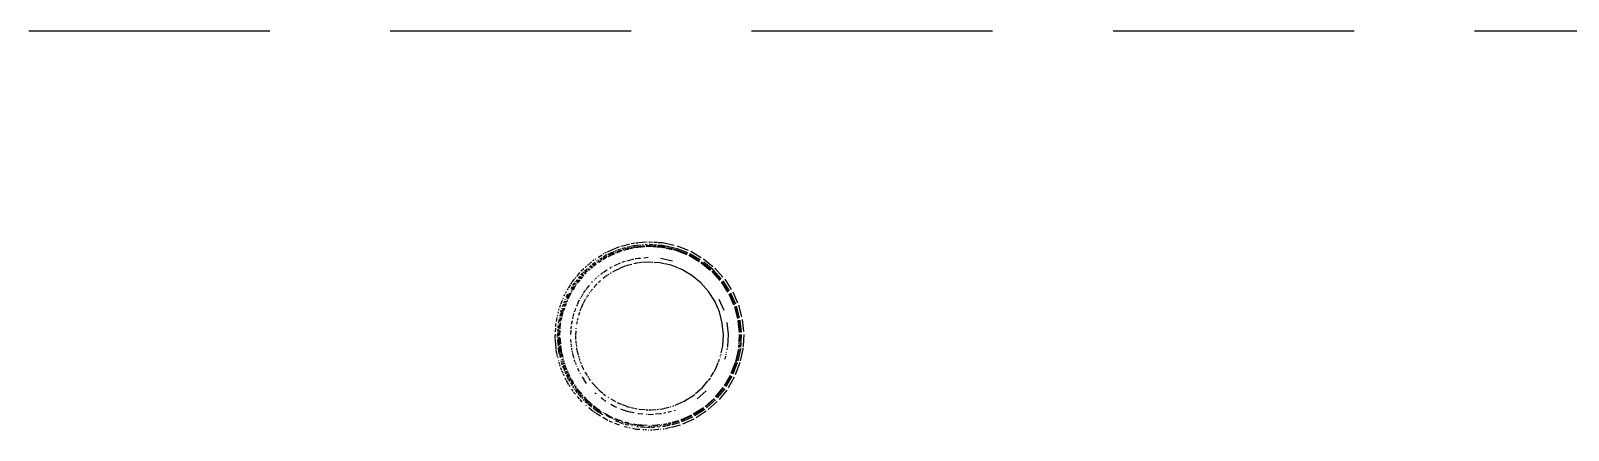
# Model space of a CAD drawing. Header units: millimetres. Extents: x 0 to 460473, y -68369 to 85219.
# Drawn here: x 227235 to 228033, y -38485 to -38278 of the extents above; entities that cross this region are included whole.
import ezdxf

# ---------------------------------------------------------------- set-up
doc = ezdxf.new("R2010")
doc.units = ezdxf.units.MM
doc.header["$LTSCALE"] = 50
doc.linetypes.add('HIDDEN2', pattern=[0.1875, 0.125, -0.0625])
doc.layers.add('hid', color=8, linetype='HIDDEN2')

msp = doc.modelspace()

# ---------------------------------------------------------------- linework, layer by layer
at = {"layer": 'hid', "ltscale": 20}
msp.add_line((225733.99868442, -38277.76328172), (229433.99865146, -38277.76328172), dxfattribs=at)
at = {"layer": 'hid'}
for p, q in [((227543.99486746, -38388.91390007), (227545.23298438, -38388.59370078)), ((227545.70153387, -38388.47252547), (227545.80022194, -38388.44700296)), ((227546.56549272, -38388.24909019), (227547.47454848, -38388.01399204)), ((227547.47454848, -38388.01399204), (227548.57768345, -38387.90777342)), ((227549.04014677, -38387.86324377), (227549.88275037, -38387.78211118)), ((227550.29309677, -38387.74259976), (227554.45494944, -38387.34186345)), ((227552.29690407, -38388.81881102), (227552.84291526, -38388.76623776)), ((227553.71083532, -38388.68266916), (227554.8106867, -38388.57676881)), ((227555.14647331, -38387.27998955), (227555.34020522, -38387.29183892)), ((227555.83041327, -38388.58749489), (227556.04844162, -38388.60082987)), ((227555.88577442, -38387.32520799), (227557.62840748, -38387.43179399)), ((227556.26518217, -38388.61408609), (227557.81284784, -38388.70874396)), ((227558.20499007, -38388.73272805), (227559.69681508, -38388.82397061)), ((227558.28843577, -38387.4721638), (227559.79229878, -38387.56414572)), ((227559.97504317, -38387.57532306), (227560.10073738, -38387.58301099)), ((227560.44017122, -38387.60377204), (227562.77953154, -38387.74685612)), ((227562.77953154, -38387.74685612), (227570.27488502, -38389.40851245)), ((227526.62663875, -38397.05857826), (227527.26532408, -38396.65169416)), ((227527.7957842, -38396.31375656), (227528.10552413, -38396.11643208)), ((227529.22153267, -38396.90337671), (227529.62321324, -38396.64747637)), ((227529.41300548, -38395.28348141), (227529.54983575, -38395.19631163)), ((227529.78421065, -38395.04699958), (227531.42264305, -38394.00321157)), ((227530.27298834, -38396.23352141), (227531.46487394, -38395.47420183)), ((227530.76062974, -38396.69826619), (227531.22636465, -38396.40156192)), ((227533.69432948, -38395.48161333), (227531.73038762, -38396.73277898)), ((227531.7509568, -38396.55661787), (227533.74149425, -38395.28850246)), ((227531.81267501, -38396.02804304), (227533.88300446, -38394.70910478)), ((227531.91049155, -38395.19031034), (227533.59610993, -38394.11644632)), ((227532.09944585, -38393.57204416), (227532.53861831, -38393.29226274)), ((227532.79651765, -38393.12796409), (227533.00119941, -38392.9975685)), ((227533.00119941, -38392.9975685), (227533.72061449, -38392.68475755)), ((227533.59610993, -38394.11644632), (227534.03914897, -38393.92380833)), ((227534.10346699, -38392.51828836), (227534.26038475, -38392.4500585)), ((227534.31650525, -38393.80321092), (227534.57485755, -38393.69087665)), ((227534.49368175, -38392.34861796), (227535.22774509, -38392.02943776)), ((227534.87460463, -38394.87359139), (227534.51956773, -38395.02796543)), ((227534.522276, -38394.87682103), (227534.8403694, -38394.73850914)), ((227534.71787629, -38393.6286906), (227534.93064333, -38393.53617727)), ((227534.83393757, -38394.29136005), (227535.78875157, -38393.87619114)), ((227534.90716537, -38394.70946523), (227535.71220385, -38394.35942215)), ((227535.68668977, -38394.52048764), (227534.93157245, -38394.84882114)), ((227535.01095809, -38393.50125558), (227535.9100732, -38393.11031094)), ((227535.48169667, -38391.91901635), (227536.18507221, -38391.6131796)), ((227536.17570338, -38394.30785903), (227535.82058052, -38394.46227044)), ((227535.85123162, -38394.29897075), (227536.2047206, -38394.14526832)), ((227535.9431912, -38393.80903823), (227536.29177743, -38393.65746718)), ((227536.08893907, -38393.0325382), (227536.42975434, -38392.88434816)), ((227537.63322772, -38393.67411105), (227536.26757255, -38394.26791327)), ((227536.30145838, -38394.10320525), (227537.80522182, -38393.44934585)), ((227536.37048253, -38391.53256081), (227536.69628747, -38391.39089663)), ((227536.4031217, -38393.60905285), (227537.84234948, -38392.98325281)), ((227536.56424827, -38392.8258688), (227537.73665457, -38392.31609431)), ((227536.87550054, -38391.31297248), (227537.53247831, -38391.02731008)), ((227537.77248224, -38390.92295328), (227538.83487403, -38390.46101165)), ((227538.10745941, -38392.15486449), (227538.46727767, -38391.99841176)), ((227538.28086465, -38392.79257916), (227538.32121715, -38392.77503323)), ((227538.5078375, -38391.98077592), (227539.04554248, -38391.74697618)), ((227540.36653377, -38392.48563885), (227538.90038025, -38393.12313889)), ((227538.90883155, -38390.42885397), (227540.04174534, -38389.93624847)), ((227538.9783448, -38392.93925399), (227540.38073249, -38392.32947432)), ((227539.21223682, -38392.38760314), (227540.42332679, -38391.86100119)), ((227539.58292097, -38391.51331841), (227540.45429599, -38391.13443546)), ((227540.04174534, -38389.93624847), (227540.20896533, -38389.89300238)), ((227540.67486487, -38392.35157302), (227540.39930228, -38392.47139073)), ((227540.45429599, -38391.13443546), (227540.49023229, -38391.12514161)), ((227540.45632024, -38392.2966076), (227540.80266144, -38392.14601314)), ((227540.6273666, -38391.77228131), (227540.66792557, -38391.7546456)), ((227540.66792557, -38391.7546456), (227540.95796315, -38391.67963743)), ((227540.80266144, -38392.14601314), (227540.96155382, -38392.104921)), ((227540.87056494, -38391.02677999), (227540.95227267, -38391.00564873)), ((227541.01318519, -38392.09156829), (227541.84477585, -38391.8765055)), ((227541.04652193, -38391.65673477), (227541.55248567, -38391.52588479)), ((227541.20141684, -38389.63633658), (227543.73799501, -38388.9803319)), ((227541.75007637, -38390.79932075), (227542.85300011, -38390.51408264)), ((227542.11234432, -38391.38109675), (227542.55871996, -38391.26565716)), ((227542.66249293, -38391.23881988), (227542.70894555, -38391.22680652)), ((227542.82743773, -38391.62237325), (227543.77920964, -38391.37622965)), ((227542.90970827, -38390.49941677), (227543.4826286, -38390.35124813)), ((227543.33645021, -38391.06452419), (227543.8931552, -38390.92055174)), ((227544.0524898, -38391.30555498), (227545.3816328, -38390.96181711)), ((227544.09707583, -38390.86781474), (227544.16435447, -38390.85041545)), ((227544.1677377, -38390.17406522), (227544.40809508, -38390.111904)), ((227544.18228728, -38397.1697814), (227546.26130618, -38396.63210899)), ((227544.21294727, -38390.83784861), (227545.78454169, -38390.43141018)), ((227544.43662953, -38390.10452442), (227546.49359266, -38389.57255266)), ((227545.9588139, -38390.81254874), (227547.49804633, -38390.41447835)), ((227546.24871601, -38390.31136758), (227547.11329563, -38390.08777403)), ((227546.629596, -38396.5368625), (227547.96561111, -38396.19134449)), ((227546.89442685, -38389.46888892), (227547.69459652, -38389.26194906)), ((227547.62044969, -38389.95661621), (227547.80850916, -38389.90798114)), ((227547.69459652, -38389.26194906), (227551.46326823, -38388.89907853)), ((227547.80850916, -38389.90798114), (227553.33930429, -38389.37541841)), ((227548.12042098, -38390.29248669), (227553.65251881, -38389.75980286)), ((227548.4965166, -38396.0540426), (227548.87496559, -38395.95616876)), ((227548.87496559, -38395.95616876), (227550.38723953, -38395.8105555)), ((227550.5288682, -38395.79691842), (227551.31363403, -38395.72135519)), ((227553.01383962, -38395.55764644), (227555.25723026, -38395.34163571)), ((227554.04972596, -38389.30701159), (227555.15005982, -38389.20105995)), ((227554.2635627, -38389.70096565), (227555.1573048, -38389.61490753)), ((227555.15005982, -38389.20105995), (227556.41506411, -38389.27843628)), ((227555.1573048, -38389.61490753), (227557.96856911, -38389.78686087)), ((227556.46158494, -38389.28128182), (227557.90832589, -38389.36977441)), ((227558.13453752, -38389.79701246), (227559.61619828, -38389.88763949)), ((227558.16179314, -38389.3852782), (227559.6473858, -38389.47614723)), ((227560.06969117, -38389.91537776), (227562.45428297, -38390.06123332)), ((227560.1776129, -38389.50857955), (227562.51188337, -38389.65135953)), ((227560.34865977, -38388.86383854), (227562.60317636, -38389.00172862)), ((227561.65717425, -38395.73309872), (227561.70026021, -38395.74265051)), ((227561.93830538, -38395.79542311), (227567.91698963, -38397.12084683)), ((227562.45428297, -38390.06123332), (227564.0739079, -38390.42029868)), ((227562.51188337, -38389.65135953), (227564.31660124, -38390.05145261)), ((227562.60317636, -38389.00172862), (227565.16243721, -38389.56911257)), ((227564.6384005, -38390.54544477), (227567.80680278, -38391.24786883)), ((227564.93053942, -38390.18755833), (227568.47161159, -38390.97258876)), ((227565.39354632, -38389.62034908), (227569.52519245, -38390.53632829)), ((227568.38263721, -38391.37552937), (227569.59155429, -38391.6435422)), ((227568.93713245, -38391.07579142), (227569.7126098, -38391.24770921)), ((227569.59155429, -38391.6435422), (227576.39346473, -38394.32288987)), ((227569.7126098, -38391.24770921), (227576.57494666, -38393.95084845)), ((227569.81588312, -38390.60077393), (227569.90438046, -38390.62039365)), ((227569.90438046, -38390.62039365), (227576.8624633, -38393.36125244)), ((227570.27488502, -38389.40851245), (227577.41796204, -38392.2222787)), ((227576.39346473, -38394.32288987), (227582.69244223, -38398.03330495)), ((227576.57494666, -38393.95084845), (227582.92991453, -38397.69421613)), ((227576.8624633, -38393.36125244), (227583.30614588, -38397.15684598)), ((227577.41796204, -38392.2222787), (227584.03296674, -38396.11883901)), ((227584.03296674, -38396.11883901), (227589.95699706, -38401.00221225)), ((227518.54293549, -38404.91896074), (227518.76932851, -38404.64432289)), ((227518.79078894, -38404.6182892), (227519.93107612, -38403.23500444)), ((227520.44164794, -38402.6156287), (227520.77625234, -38402.20971939)), ((227520.45743003, -38404.5825626), (227521.21413999, -38403.66460686)), ((227520.77625234, -38402.20971939), (227521.95352097, -38401.1681531)), ((227521.06598982, -38404.87248249), (227521.77555856, -38404.01172107)), ((227521.37981631, -38403.46362692), (227521.68780174, -38403.09001351)), ((227521.4499555, -38405.05540501), (227521.84506415, -38404.5760967)), ((227521.68780174, -38403.09001351), (227521.84106506, -38402.95441787)), ((227522.02709029, -38404.57151345), (227521.97294718, -38404.63719459)), ((227522.25220316, -38403.46387984), (227523.76923415, -38402.12171101)), ((227522.29977907, -38402.54858288), (227523.72252691, -38401.28984467)), ((227522.34620885, -38403.96815552), (227522.45741507, -38403.8332507)), ((227522.5566981, -38403.92904502), (227522.37908416, -38404.14450889)), ((227522.45741507, -38403.8332507), (227522.73672988, -38403.58613393)), ((227522.75778363, -38403.75113855), (227522.5566981, -38403.92904502)), ((227522.6061454, -38400.59075591), (227523.37749928, -38399.90831507)), ((227523.15223216, -38403.40215797), (227522.78173112, -38403.72995148)), ((227523.85307638, -38399.48755717), (227524.35300045, -38399.04525875)), ((227524.03684809, -38401.01175739), (227524.15688624, -38400.90555683)), ((227524.18430715, -38401.75448183), (227524.65097171, -38401.34160784)), ((227524.42566147, -38402.09189416), (227525.04392203, -38401.54490366)), ((227524.58608148, -38398.83904469), (227524.97089323, -38398.49858973)), ((227524.86822311, -38400.27622051), (227525.67543905, -38399.56205773)), ((227525.17488308, -38401.61265735), (227524.99050317, -38401.77578384)), ((227525.27761999, -38398.227219), (227525.93039315, -38397.64969021)), ((227525.39371779, -38400.68447517), (227526.22545895, -38399.94860552)), ((227525.72529495, -38400.9420761), (227526.49547059, -38400.26068255)), ((227525.76527575, -38399.4825771), (227525.79754565, -38399.45402717)), ((227526.58545297, -38400.36468338), (227525.83579824, -38401.02792566)), ((227526.21078667, -38399.0884232), (227526.73430723, -38398.62525234)), ((227526.6938332, -38399.53421891), (227527.15044357, -38399.13024021)), ((227526.94098319, -38398.4424013), (227527.05583659, -38398.34078781)), ((227526.99863777, -38399.81551803), (227527.41303097, -38399.44889407)), ((227527.50053547, -38399.55508213), (227527.10021268, -38399.90925985)), ((227527.24342068, -38398.17482779), (227527.28883548, -38398.13464826)), ((227527.28229834, -38399.01358382), (227527.68359513, -38398.65854292)), ((227527.28883548, -38398.13464826), (227527.82215529, -38397.79488396)), ((227527.49767345, -38399.37400876), (227527.7359789, -38399.163174)), ((227527.79029164, -38399.29872606), (227527.56944464, -38399.4941161)), ((227527.68359513, -38398.65854292), (227528.11039309, -38398.38664409)), ((227527.78052877, -38399.12375963), (227527.93273272, -38398.98910101)), ((227528.01574317, -38399.09926225), (227527.85196747, -38399.24415958)), ((227527.93273272, -38398.98910101), (227528.2922728, -38398.76004814)), ((227528.35288244, -38398.88448141), (227528.01574317, -38399.09926225)), ((227528.49629406, -38397.36540753), (227528.68964944, -38397.2422258)), ((227528.79334429, -38397.95155853), (227528.99201983, -38397.82498892)), ((227529.41501508, -38397.55551268), (227529.89413491, -38397.25028132)), ((227529.62830509, -38397.90889955), (227530.06508201, -38397.63064127)), ((227530.12205154, -38397.75739936), (227529.72589404, -38398.00977886)), ((227530.17774468, -38397.06960294), (227530.37350693, -38396.9448893)), ((227530.26244138, -38397.50490916), (227530.74625907, -38397.19668253)), ((227530.87048429, -38397.28059638), (227530.29066743, -38397.64997948)), ((227530.74690248, -38404.12316794), (227531.06172392, -38403.84463482)), ((227531.12100258, -38403.792189), (227531.37965401, -38403.56335138)), ((227531.37965401, -38403.56335138), (227531.85708168, -38403.25919889)), ((227532.14353287, -38403.07671084), (227534.07314374, -38401.84742316)), ((227534.06578409, -38404.77774051), (227533.32360736, -38405.25055856)), ((227534.95153905, -38404.21345318), (227534.18223704, -38404.70355191)), ((227534.3132072, -38401.69448712), (227534.34624794, -38401.67343802)), ((227535.3754284, -38401.0177831), (227536.1525678, -38400.52269474)), ((227535.68917102, -38403.74353045), (227535.60949723, -38403.79428818)), ((227536.06898866, -38403.50156028), (227535.86913711, -38403.62887957)), ((227536.53566202, -38400.27863879), (227536.7163193, -38400.16354835)), ((227537.94933142, -38402.30365154), (227536.77783597, -38403.04997538)), ((227537.90087167, -38399.63411803), (227539.56543167, -38398.91034293)), ((227540.60931504, -38401.14705661), (227537.94933142, -38402.30365154)), ((227539.91555334, -38398.7581049), (227541.04044483, -38398.26898558)), ((227542.79235072, -38400.19784474), (227540.78624392, -38401.07012566)), ((227541.80421946, -38397.93688517), (227542.66741474, -38397.56155521)), ((227542.66741474, -38397.56155521), (227543.37953554, -38397.37738771)), ((227543.27886989, -38399.98629998), (227542.82317378, -38400.18444248)), ((227544.38770661, -38399.66529392), (227543.50426567, -38399.89376597)), ((227546.86249074, -38399.02527491), (227544.553017, -38399.62254199)), ((227548.78017528, -38398.52933082), (227547.83181291, -38398.7745926)), ((227549.30476095, -38398.39366452), (227548.81986009, -38398.51906769)), ((227550.21723795, -38398.30580236), (227549.30476095, -38398.39366452)), ((227552.10719695, -38398.12381871), (227550.7088275, -38398.25846733)), ((227555.30043311, -38397.81634286), (227552.31847469, -38398.10347484)), ((227557.821928, -38397.97056682), (227555.30043311, -38397.81634286)), ((227561.31266876, -38398.18407345), (227558.45250879, -38398.00913548)), ((227563.62415796, -38398.69651844), (227561.31266876, -38398.18407345)), ((227567.19333185, -38399.4877855), (227563.97224762, -38398.77368809)), ((227570.6885466, -38400.86457494), (227567.19333185, -38399.4877855)), ((227572.79767272, -38401.69537441), (227571.05350158, -38401.00833325)), ((227577.98762882, -38404.75246971), (227572.79767272, -38401.69537441)), ((227582.6354255, -38408.58384833), (227577.98762882, -38404.75246971)), ((227582.69244223, -38398.03330495), (227588.33346575, -38402.68337498)), ((227582.92991453, -38397.69421613), (227588.62104521, -38402.38558433)), ((227589.07670294, -38401.91376164), (227583.30614588, -38397.15684598)), ((227588.33346575, -38402.68337498), (227593.17766059, -38408.15868466)), ((227588.62104521, -38402.38558433), (227593.50818149, -38407.90960019)), ((227589.07670294, -38401.91376164), (227594.03206819, -38407.51479538)), ((227589.95699706, -38401.00221225), (227595.04410736, -38406.75220103)), ((227513.51766233, -38412.166042), (227513.77846186, -38411.72329506)), ((227513.95728489, -38411.41971574), (227514.05948572, -38411.24621426)), ((227514.13842539, -38411.11220214), (227514.62734918, -38410.28217953)), ((227514.62021303, -38412.7833414), (227514.65842132, -38412.71847617)), ((227514.67286412, -38410.20491098), (227515.05322613, -38409.55918853)), ((227515.16737714, -38409.3653998), (227515.8928791, -38408.13374971)), ((227515.37896075, -38411.49523471), (227515.92341306, -38410.57093187)), ((227515.38827343, -38412.76789676), (227515.5295487, -38412.5280593)), ((227515.76025983, -38412.13639009), (227516.07869902, -38411.59578843)), ((227515.8928791, -38408.13374971), (227516.1607011, -38407.80885428)), ((227516.11490222, -38411.53432768), (227516.74987482, -38410.45635972)), ((227516.11566055, -38412.34615845), (227517.11508886, -38410.64948132)), ((227516.29040793, -38407.65150665), (227517.02453635, -38406.76093393)), ((227516.30586467, -38409.9216535), (227516.93088607, -38408.86057057)), ((227517.2367954, -38410.71383854), (227516.35805649, -38412.20561754)), ((227516.93088607, -38408.86057057), (227517.18783101, -38408.54887376)), ((227517.24667557, -38409.61296065), (227517.46821904, -38409.23685502)), ((227517.26715326, -38410.39132955), (227517.49722004, -38410.00075722)), ((227517.31625839, -38406.40704531), (227517.80034613, -38405.81979746)), ((227517.70014498, -38409.92723952), (227517.39109852, -38410.45188797)), ((227517.46821904, -38409.23685502), (227517.74289744, -38408.90364901)), ((227517.55734944, -38408.10061541), (227517.86602861, -38407.72616043)), ((227517.98763393, -38409.25556486), (227518.20743895, -38408.98891828)), ((227517.99697893, -38407.56730618), (227518.48983042, -38406.96943397)), ((227518.24322691, -38408.2967109), (227518.2668451, -38408.26806022)), ((227518.26371292, -38405.25768623), (227518.46035847, -38405.01913511)), ((227518.3599877, -38409.02008394), (227518.28352092, -38409.11284596)), ((227518.34937293, -38408.16794762), (227519.24240422, -38407.08463202)), ((227518.67604122, -38408.42045449), (227518.8996539, -38408.14918881)), ((227518.96930825, -38408.28091579), (227518.82028619, -38408.46169479)), ((227518.96016263, -38408.07578536), (227519.71205088, -38407.16366591)), ((227519.83621735, -38407.22926639), (227519.04518012, -38408.18887546)), ((227519.19713974, -38406.11140556), (227520.02423169, -38405.10807028)), ((227519.71238365, -38406.51451083), (227520.70101248, -38405.31522807)), ((227520.23381999, -38406.53070517), (227521.12802958, -38405.44593497)), ((227521.27036223, -38405.48950198), (227520.40761489, -38406.53610275)), ((227521.8455958, -38404.79168484), (227521.57794085, -38405.11637766)), ((227522.21469711, -38413.24233479), (227522.49913286, -38412.75946235)), ((227522.49913286, -38412.75946235), (227522.76029968, -38412.44264051)), ((227523.1301775, -38411.9939412), (227523.57597053, -38411.45314904)), ((227523.63580427, -38411.38056464), (227524.47255536, -38410.36550072)), ((227524.56294944, -38410.25584352), (227524.63478857, -38410.16869537)), ((227524.66454686, -38410.13259555), (227524.86690543, -38409.88711407)), ((227525.32978483, -38409.32559442), (227525.36691148, -38409.28055603)), ((227526.44905458, -38411.84690031), (227525.92550723, -38412.48201644)), ((227526.07351232, -38408.42337755), (227526.48995532, -38407.91818996)), ((227527.64169558, -38410.40010562), (227527.18966176, -38410.94846857)), ((227527.38028449, -38407.10172811), (227527.48147102, -38407.01220499)), ((227528.35788842, -38409.53129095), (227527.77553877, -38410.23774023)), ((227528.02811278, -38406.52857264), (227528.57063683, -38406.04858336)), ((227528.66241253, -38409.26187281), (227528.35788842, -38409.53129095)), ((227529.15842697, -38405.52854566), (227529.31737853, -38405.38791587)), ((227529.62255929, -38408.41241315), (227529.35442723, -38408.64963457)), ((227529.73904582, -38405.01485263), (227529.95453698, -38404.82420035)), ((227530.61405489, -38407.53521858), (227529.75224127, -38408.29768109)), ((227532.7728329, -38405.62530759), (227531.9428562, -38406.35960339)), ((227532.86920917, -38405.54004172), (227532.79693627, -38405.60398289)), ((227532.99149293, -38405.46213848), (227532.86920917, -38405.54004172)), ((227586.62667473, -38413.09516907), (227582.6354255, -38408.58384833)), ((227593.17766059, -38408.15868466), (227597.1056307, -38414.32434717)), ((227593.50818149, -38407.90960019), (227597.47104057, -38414.13004364)), ((227594.03206819, -38407.51479538), (227598.05027013, -38413.82206984)), ((227595.04410736, -38406.75220103), (227599.16914796, -38413.22715931)), ((227509.44219084, -38421.23286516), (227509.9620006, -38419.91323508)), ((227510.10683845, -38419.54553828), (227510.26749577, -38419.13768093)), ((227510.30484992, -38419.04285075), (227510.76144466, -38417.88370331)), ((227510.79226994, -38417.80544782), (227510.91842763, -38417.48517396)), ((227510.90481338, -38420.96666041), (227511.49591425, -38419.46606182)), ((227511.24579837, -38416.65408478), (227511.34788684, -38416.39491493)), ((227511.66196723, -38420.82885455), (227512.19403216, -38419.47810449)), ((227511.68200187, -38418.99365039), (227512.08509251, -38417.97034409)), ((227511.73804357, -38415.40443227), (227511.99631879, -38414.74875441)), ((227511.99631879, -38414.74875441), (227512.13051483, -38414.52093619)), ((227512.13969133, -38420.74190633), (227512.64062648, -38419.47023013)), ((227512.82419877, -38419.37945816), (227512.29893231, -38420.71292366)), ((227512.32833804, -38417.35282866), (227512.43767243, -38417.07526686)), ((227512.49133239, -38418.72335017), (227512.80842061, -38417.91836017)), ((227512.51360976, -38413.87057419), (227512.58101986, -38413.75613528)), ((227512.63154067, -38413.67036851), (227512.89065913, -38413.23047545)), ((227512.83601894, -38416.06400425), (227513.13529254, -38415.30425315)), ((227513.00202193, -38418.55279006), (227513.30062333, -38417.79475924)), ((227513.12347525, -38417.11853284), (227513.2240984, -38416.86308144)), ((227513.13529254, -38415.30425315), (227513.63366987, -38414.45817062)), ((227513.46465441, -38417.7535681), (227513.17222372, -38418.49594606)), ((227513.43020761, -38416.33983321), (227513.72485136, -38415.59182289)), ((227513.62524157, -38416.97068195), (227513.72037264, -38416.7291818)), ((227513.72485136, -38415.59182289), (227514.5233534, -38414.23623742)), ((227513.88574743, -38416.68456206), (227513.79244957, -38416.92141229)), ((227513.80517664, -38416.51389798), (227514.09692996, -38415.77325172)), ((227514.22089597, -38415.83373861), (227513.93012591, -38416.57190081)), ((227514.09627346, -38413.67282028), (227514.12082591, -38413.63113822)), ((227514.09692996, -38415.77325172), (227514.94143588, -38414.33957822)), ((227515.08075292, -38414.37401433), (227514.22089597, -38415.83373861)), ((227514.60803835, -38414.09247112), (227514.64044179, -38414.03746108)), ((227515.03347525, -38414.1833278), (227515.2559187, -38413.8056972)), ((227515.39552342, -38413.83964852), (227515.17524336, -38414.21360393)), ((227515.62365726, -38413.18140669), (227515.64232187, -38413.14972076)), ((227515.83849096, -38413.08765078), (227515.7945846, -38413.16218782)), ((227518.31268903, -38420.65055184), (227518.58573941, -38419.9573641)), ((227518.6312793, -38419.84175284), (227518.71050269, -38419.64062996)), ((227518.75332324, -38419.53192225), (227519.24484528, -38418.28410469)), ((227519.24484528, -38418.28410469), (227519.41826025, -38417.98970671)), ((227519.48210942, -38417.88131315), (227519.7530345, -38417.4213771)), ((227520.17876456, -38416.69863633), (227520.46774694, -38416.20804529)), ((227521.4101135, -38419.51965304), (227520.5134417, -38421.79598074)), ((227520.5433549, -38416.07968941), (227520.61505048, -38415.95797539)), ((227520.68728109, -38415.83535308), (227521.05246716, -38415.21539483)), ((227521.13053276, -38415.08286673), (227521.36983028, -38414.67662322)), ((227521.39691216, -38414.63064766), (227521.43397173, -38414.56773348)), ((227521.90098448, -38418.63643658), (227521.51003477, -38419.30014235)), ((227521.79489407, -38413.95501355), (227522.16808937, -38413.32145843)), ((227522.7081245, -38417.26617465), (227522.01403202, -38418.44451852)), ((227523.09744385, -38416.60523668), (227523.00545321, -38416.76140696)), ((227523.72426016, -38415.54110593), (227523.33004, -38416.21036389)), ((227524.12159156, -38414.8665661), (227523.82545271, -38415.36931381)), ((227525.02712275, -38413.57184807), (227524.65414726, -38414.02430523)), ((227525.6337527, -38412.83594431), (227525.33142963, -38413.20269291)), ((227589.86311006, -38418.17528337), (227586.62667473, -38413.09516907)), ((227592.26495756, -38423.69912215), (227589.86311006, -38418.17528337)), ((227592.04842264, -38417.01328253), (227594.60515328, -38422.8933295)), ((227597.1056307, -38414.32434717), (227600.02070331, -38421.02862135)), ((227597.47104057, -38414.13004364), (227600.41207085, -38420.89388548)), ((227598.05027013, -38413.82206984), (227601.0323341, -38420.68029308)), ((227599.16914796, -38413.22715931), (227602.23047594, -38420.26775039)), ((227601.0323341, -38420.68029308), (227602.90472225, -38427.92056438)), ((227602.23047594, -38420.26775039), (227604.15272441, -38427.70050839)), ((227507.68485897, -38428.64761355), (227508.14092287, -38426.59048904)), ((227508.29674709, -38425.8876274), (227508.32422088, -38425.76370395)), ((227508.36371795, -38425.58554825), (227508.39733971, -38425.43389374)), ((227508.59118423, -38424.55953751), (227508.61548099, -38424.44994439)), ((227508.6226708, -38424.41751401), (227508.80396147, -38423.59978325)), ((227508.77998466, -38429.54452348), (227509.24204786, -38427.46032592)), ((227508.99575867, -38422.73466168), (227509.12991898, -38422.12951738)), ((227509.37018054, -38426.88236642), (227509.42858523, -38426.61892426)), ((227509.60045306, -38425.84369153), (227509.96420364, -38424.20294615)), ((227509.62965067, -38428.73351909), (227510.02721482, -38426.94022873)), ((227510.0775226, -38423.69180588), (227510.31164921, -38422.63574665)), ((227510.08046761, -38426.70002169), (227510.09998956, -38426.61196412)), ((227510.1656808, -38428.22187947), (227510.40271119, -38427.1527139)), ((227510.24553487, -38425.95545371), (227510.77532854, -38423.56571645)), ((227510.44990239, -38426.93985004), (227510.52356706, -38426.60757309)), ((227510.4790823, -38422.04744289), (227510.52441005, -38421.93237156)), ((227510.65250806, -38426.02596293), (227510.78398712, -38425.43290445)), ((227510.79305194, -38425.39201603), (227511.28706413, -38423.16369067)), ((227510.82330758, -38423.34929768), (227511.02175727, -38422.4541518)), ((227511.02175727, -38422.4541518), (227511.16521065, -38422.08996755)), ((227511.24054684, -38421.898712), (227511.26873837, -38421.82714234)), ((227511.29382158, -38423.13321005), (227511.41753714, -38422.57517012)), ((227511.41753714, -38422.57517012), (227511.73835086, -38421.76075099)), ((227511.54949121, -38422.6154892), (227511.50872368, -38422.79938513)), ((227511.89489988, -38421.73861891), (227511.54949121, -38422.6154892)), ((227515.6228806, -38429.98748045), (227516.02420834, -38428.17726251)), ((227516.20887134, -38427.34432667), (227516.44910415, -38426.26073913)), ((227516.52550087, -38425.91614615), (227516.82772118, -38424.55295948)), ((227517.16512775, -38423.56384363), (227517.31285907, -38423.18880097)), ((227517.41510332, -38422.92923544), (227517.87143779, -38421.7707479)), ((227518.43452443, -38428.70497362), (227518.13298882, -38430.06506716)), ((227518.79634997, -38427.07293892), (227518.561825, -38428.13077712)), ((227519.26182559, -38424.9733846), (227519.1469676, -38425.49145812)), ((227519.64014196, -38424.01297519), (227519.26182559, -38424.9733846)), ((227520.44129399, -38421.97913788), (227519.9393592, -38423.25337008)), ((227593.77305193, -38429.53072086), (227592.26495756, -38423.69912215)), ((227600.02070331, -38421.02862135), (227601.8511166, -38428.1063431)), ((227600.41207085, -38420.89388548), (227602.25878045, -38428.03446111)), ((227601.8511166, -38428.1063431), (227602.55180892, -38435.38326471)), ((227602.25878045, -38428.03446111), (227602.9656565, -38435.37601973)), ((227602.90472225, -38427.92056438), (227603.62156621, -38435.36458887)), ((227604.15272441, -38427.70050839), (227604.88854918, -38435.34246446)), ((227507.0521994, -38437.05016675), (227507.08655253, -38436.48850854)), ((227507.09385399, -38436.36913296), (227507.16728258, -38435.16860863)), ((227507.23382893, -38434.08060571), (227507.3499322, -38432.18236952)), ((227507.39750051, -38431.40464917), (227507.40562793, -38431.2717695)), ((227507.43261228, -38430.83058754), (227507.4985346, -38429.7527873)), ((227508.35540199, -38436.43741202), (227508.47564416, -38434.4712019)), ((227508.51287554, -38433.86239119), (227508.59980759, -38432.44087108)), ((227508.62448808, -38432.03729356), (227508.6494199, -38431.62960649)), ((227508.66521643, -38431.37130032), (227508.69009296, -38430.96451719)), ((227508.73448902, -38430.23854898), (227508.7362411, -38430.20989887)), ((227508.98916422, -38436.78655553), (227508.99582731, -38436.67762514)), ((227509.03299912, -38436.06992795), (227509.15287152, -38434.11021383)), ((227509.16818867, -38433.8598038), (227509.18129351, -38433.64556155)), ((227509.19890956, -38433.35756841), (227509.23377711, -38432.78754205)), ((227509.26117551, -38432.33962382), (227509.32210888, -38431.34346481)), ((227509.33965602, -38431.05659822), (227509.37889233, -38430.41514986)), ((227509.39961636, -38430.07634652), (227509.42507192, -38429.66019049)), ((227509.46058891, -38435.83803139), (227509.61272423, -38433.3505228)), ((227509.66288426, -38432.53037473), (227509.74651651, -38431.16293455)), ((227509.76252968, -38430.90110916), (227509.81344814, -38430.06856018)), ((227509.8192304, -38429.9740166), (227509.83522826, -38429.71244144)), ((227509.83522826, -38429.71244144), (227509.93746513, -38429.2512848)), ((227515.14314596, -38436.46020953), (227515.14622321, -38436.40990056)), ((227515.21205631, -38435.33361506), (227515.34451178, -38433.1681404)), ((227515.38178751, -38432.55873068), (227515.39632682, -38432.32103197)), ((227515.40107071, -38432.2434755), (227515.47534954, -38431.02911337)), ((227517.65255991, -38435.85005468), (227517.6017615, -38436.68076416)), ((227517.75982949, -38434.09586866), (227517.67201293, -38435.53193823)), ((227517.76829046, -38433.95750594), (227517.76213951, -38434.05809273)), ((227517.8004598, -38433.43143883), (227517.77883958, -38433.78499549)), ((227517.87552861, -38432.2038339), (227517.85620542, -38432.51982726)), ((227594.3504267, -38435.5264302), (227593.77305193, -38429.53072086)), ((227593.98268814, -38441.53862071), (227594.3504267, -38435.5264302)), ((227596.2105477, -38429.10092549), (227596.8250887, -38435.48323531)), ((227596.8250887, -38435.48323531), (227596.43362974, -38441.88308001)), ((227602.55180892, -38435.38326471), (227602.30198818, -38439.46789337)), ((227602.9656565, -38435.37601973), (227602.72948353, -38439.23714633)), ((227603.62156621, -38435.36458887), (227603.40706708, -38438.87141043)), ((227604.88854918, -38435.34246446), (227604.71592006, -38438.16493736)), ((227507.0608028, -38437.13951741), (227507.0521994, -38437.05016675)), ((227507.18333784, -38438.41210682), (227507.10276475, -38437.57531387)), ((227507.61595944, -38442.9051046), (227507.1944518, -38438.52753103)), ((227507.78803213, -38444.69216797), (227507.64370395, -38443.19324566)), ((227508.31928063, -38437.02807156), (227508.32114665, -38436.99755816)), ((227508.35131103, -38437.36073203), (227508.31928063, -38437.02807156)), ((227508.47896725, -38438.68654045), (227508.41853024, -38438.05885542)), ((227508.75169536, -38441.51903254), (227508.4825097, -38438.72333154)), ((227509.0360343, -38444.47211198), (227508.80827401, -38442.10664548)), ((227509.10584059, -38438.37437177), (227508.9986471, -38437.26121895)), ((227509.15223088, -38444.92140578), (227509.0360343, -38444.47211198)), ((227509.33957351, -38440.80157572), (227509.1181927, -38438.50264247)), ((227509.38894762, -38437.00941165), (227509.40796778, -38436.69842009)), ((227509.50141152, -38438.17738643), (227509.38894762, -38437.00941165)), ((227509.54630098, -38442.948341), (227509.41108549, -38441.54419322)), ((227509.7105044, -38440.34888515), (227509.5193211, -38438.36338335)), ((227509.54491208, -38437.19442156), (227509.63324583, -38438.11173594)), ((227509.68206638, -38444.35819933), (227509.56853689, -38443.1792502)), ((227509.65300917, -38438.31697107), (227509.83414416, -38440.19799301)), ((227509.84155098, -38444.97490288), (227509.68206638, -38444.35819933)), ((227509.94505538, -38442.78477467), (227509.79142903, -38441.1893143)), ((227509.91821309, -38441.07101864), (227510.07953304, -38442.74626837)), ((227510.08963995, -38444.28633326), (227509.970376, -38443.04773777)), ((227510.27644384, -38445.00865426), (227510.08963995, -38444.28633326)), ((227510.10434138, -38443.00389407), (227510.2255279, -38444.2623726)), ((227510.2255279, -38444.2623726), (227510.42143374, -38445.01990671)), ((227515.37318877, -38439.58392219), (227515.22745123, -38438.07036633)), ((227515.52747928, -38441.18630488), (227515.44337148, -38440.31280405)), ((227515.59446081, -38441.8819409), (227515.55747474, -38441.49782245)), ((227515.73020885, -38443.29175087), (227515.66106059, -38442.57361231)), ((227515.76987654, -38443.44513435), (227515.73020885, -38443.29175087)), ((227516.04023132, -38444.49051811), (227515.87697998, -38443.85927241)), ((227517.59369467, -38436.81268167), (227517.59042014, -38436.86623024)), ((227517.59042014, -38436.86623024), (227517.66255451, -38437.61542395)), ((227517.68688456, -38437.86811788), (227517.6961823, -38437.96468496)), ((227517.76358548, -38438.66474004), (227517.86880382, -38439.75754666)), ((227517.89151036, -38439.99337864), (227517.90502489, -38440.13374175)), ((227517.95069968, -38440.60812389), (227518.0547489, -38441.68878793)), ((227518.11681966, -38442.33346009), (227518.16770462, -38442.8619555)), ((227518.16770462, -38442.8619555), (227518.51321257, -38444.19790479)), ((227518.5361075, -38444.28643089), (227518.98846584, -38446.03553041)), ((227593.22057108, -38444.97619309), (227593.98268814, -38441.53862071)), ((227595.90964989, -38444.24652917), (227595.89318183, -38444.32080958)), ((227596.24529408, -38442.73258165), (227596.09275653, -38443.42061337)), ((227596.43362974, -38441.88308001), (227596.37113877, -38442.16495008)), ((227601.92931407, -38443.47500682), (227600.71661606, -38448.94514805)), ((227602.39453899, -38443.282816), (227601.14941076, -38448.89920882)), ((227603.13194426, -38442.97818373), (227601.66172502, -38449.60980328)), ((227602.03250466, -38443.009543), (227601.98952787, -38443.20339923)), ((227602.21711257, -38440.85562986), (227602.13531826, -38442.19298639)), ((227602.26768713, -38440.02872377), (227602.26017298, -38440.15158194)), ((227602.48377374, -38442.88030533), (227602.4441788, -38443.05890601)), ((227602.5550906, -38442.08824828), (227602.54984238, -38442.17404996)), ((227602.64372856, -38440.63913076), (227602.5585524, -38442.03165229)), ((227602.69836801, -38439.74584548), (227602.6723531, -38440.17115597)), ((227604.41986033, -38443.00549144), (227602.92700316, -38449.73918176)), ((227603.17394795, -38442.68264831), (227603.16498784, -38442.82913627)), ((227603.22423168, -38441.86056542), (227603.21191382, -38442.06194876)), ((227603.31993206, -38440.29597097), (227603.22940875, -38441.77592621)), ((227603.38100616, -38439.2974775), (227603.32566882, -38440.20218129)), ((227604.46217084, -38442.31371784), (227604.41986033, -38443.00549144)), ((227604.51678631, -38441.420759), (227604.49081385, -38441.84540683)), ((227604.69962331, -38438.43138805), (227604.5252762, -38441.28194996)), ((227507.82058984, -38444.8180591), (227507.78803213, -38444.69216797)), ((227508.09217081, -38445.86818327), (227507.85987445, -38444.96996122)), ((227508.36375157, -38446.91830658), (227508.15793608, -38446.1224783)), ((227508.58406831, -38447.77020693), (227508.45359067, -38447.2656881)), ((227508.92413086, -38449.08512931), (227508.86258231, -38448.84713908)), ((227509.17363537, -38450.04989026), (227509.10786466, -38449.79557414)), ((227509.42885635, -38445.99102504), (227509.21654392, -38445.17008306)), ((227509.43482216, -38451.05982313), (227509.28508425, -38450.48083047)), ((227509.656981, -38451.91884638), (227509.46450824, -38451.17461053)), ((227509.59478097, -38446.63260075), (227509.49284981, -38446.23846664)), ((227509.79449832, -38447.40484173), (227509.60670697, -38446.67871465)), ((227509.98019711, -38445.5110271), (227509.89856711, -38445.19537586)), ((227510.42104476, -38447.21572029), (227510.03080956, -38445.70673804)), ((227510.129459, -38448.70002399), (227510.09223766, -38448.55610136)), ((227510.40294906, -38449.75751969), (227510.29785082, -38449.35113951)), ((227510.83624793, -38447.17326793), (227510.37021942, -38445.37125954)), ((227510.48337331, -38445.25941631), (227510.98414319, -38447.19580707)), ((227510.54754263, -38450.31661525), (227510.49021514, -38450.09494879)), ((227510.779085, -38451.21191309), (227510.55628898, -38450.35043449)), ((227510.69663126, -38448.28137283), (227510.66354775, -38448.15344376)), ((227510.75842612, -38448.52032449), (227510.71700028, -38448.36013684)), ((227511.03923965, -38449.6061892), (227510.91379128, -38449.12109879)), ((227511.50073025, -38453.074408), (227510.99887688, -38451.9201958)), ((227511.15529467, -38448.40693688), (227511.07183063, -38448.08420361)), ((227511.12669209, -38449.94435495), (227511.11398495, -38449.89521834)), ((227511.35986884, -38450.84601525), (227511.14255261, -38450.00568527)), ((227511.20581139, -38448.05295975), (227511.28757936, -38448.36914238)), ((227511.44074519, -38449.51069819), (227511.30244895, -38448.97594338)), ((227511.43199216, -38448.92756174), (227511.57456626, -38449.47887121)), ((227512.06735782, -38452.73766203), (227511.52877336, -38451.49901934)), ((227511.72636634, -38450.61511928), (227511.56833248, -38450.00404434)), ((227511.71023982, -38450.00349744), (227511.84851079, -38450.53816743)), ((227511.92005323, -38451.36405501), (227511.88228997, -38451.21803451)), ((227512.38822475, -38452.4407864), (227511.92005323, -38451.36405501)), ((227512.00011267, -38451.12438574), (227512.05047633, -38451.31913331)), ((227512.05047633, -38451.31913331), (227512.48741262, -38452.32399103)), ((227512.52639989, -38452.4136532), (227512.54409145, -38452.45433991)), ((227512.61527935, -38452.61805648), (227513.03049783, -38453.57296799)), ((227516.18916651, -38445.06640743), (227516.10998543, -38444.7602371)), ((227516.64729095, -38446.83784218), (227516.24344796, -38445.27629809)), ((227516.88672796, -38447.76367587), (227516.7072154, -38447.0695527)), ((227517.14715706, -38448.77067989), (227517.10114256, -38448.59275514)), ((227517.33560326, -38449.49934686), (227517.17810139, -38448.89033268)), ((227517.39792372, -38449.6426727), (227517.33560326, -38449.49934686)), ((227518.05857226, -38451.16204538), (227517.56803401, -38450.03389572)), ((227518.43994948, -38452.03914432), (227518.3672091, -38451.87185453)), ((227519.0968042, -38446.4544341), (227519.33231826, -38447.36507838)), ((227519.44491233, -38447.80043731), (227519.64985375, -38448.59286871)), ((227519.75646562, -38448.8788576), (227519.8507471, -38449.09569766)), ((227520.01985256, -38449.48462707), (227520.21033774, -38449.92272817)), ((227520.37533532, -38450.30220977), (227520.54863619, -38450.70078828)), ((227520.80675249, -38451.29443568), (227521.49831079, -38452.88496596)), ((227590.47133408, -38453.02358748), (227591.67084037, -38449.97847174)), ((227591.84672369, -38449.53196715), (227592.33567485, -38448.29069573)), ((227592.7275378, -38447.20004778), (227592.77346753, -38446.99287911)), ((227592.86816526, -38446.56573963), (227592.91264084, -38446.36513)), ((227593.02641248, -38445.85195654), (227593.10846527, -38445.48185275)), ((227595.38601901, -38446.60840428), (227595.04582063, -38448.14289382)), ((227595.61098399, -38445.59368344), (227595.5263812, -38445.97529043)), ((227595.80032929, -38444.7396277), (227595.74681514, -38444.98100715)), ((227600.49237398, -38449.89581055), (227597.84382658, -38456.61942464)), ((227600.91899928, -38449.93852456), (227598.21590519, -38456.80085347)), ((227601.5463228, -38450.13034037), (227598.80546401, -38457.08842321)), ((227602.7581509, -38450.50080774), (227599.94444173, -38457.64394452)), ((227600.69338141, -38449.04995308), (227600.59348181, -38449.5005722)), ((227600.93070071, -38449.88574298), (227600.91899928, -38449.93852456)), ((227601.13602745, -38448.95957685), (227601.0067235, -38449.5428274)), ((227601.60397797, -38449.87027903), (227601.5463228, -38450.13034037)), ((227602.89618148, -38449.87820618), (227602.7581509, -38450.50080774)), ((227510.40600298, -38453.72500288), (227509.97507645, -38452.73394085)), ((227510.47398869, -38453.88135913), (227510.42222453, -38453.76230984)), ((227510.92177174, -38454.91118847), (227510.71832508, -38454.44329372)), ((227511.0191562, -38455.13515713), (227510.93534229, -38454.94239856)), ((227511.1702486, -38455.48264545), (227511.06734548, -38455.24598475)), ((227511.73909146, -38456.79089296), (227511.40877385, -38456.03121535)), ((227512.04897219, -38454.33530925), (227511.54509354, -38453.1764391)), ((227512.5820227, -38453.92129419), (227512.12628921, -38452.87319311)), ((227512.29070616, -38454.89127304), (227512.19371208, -38454.66819642)), ((227512.77160859, -38459.16551704), (227512.31864274, -38458.12376811)), ((227512.790974, -38456.04183869), (227512.40521233, -38455.15462571)), ((227512.91837245, -38453.66005467), (227512.4930361, -38452.6818384)), ((227512.87068493, -38454.58516288), (227512.84507414, -38454.52626289)), ((227513.39777329, -38460.14838988), (227512.89616411, -38459.36102829)), ((227513.1361209, -38455.19561554), (227512.92099921, -38454.70087624)), ((227513.47967245, -38457.62577576), (227513.00034565, -38456.52337241)), ((227513.33547587, -38455.65409439), (227513.20497824, -38455.35397445)), ((227513.34791888, -38454.64795359), (227513.21496893, -38454.34218663)), ((227513.33687267, -38454.27756297), (227513.41853249, -38454.46536267)), ((227513.67902406, -38455.40945088), (227513.39572327, -38454.75789725)), ((227513.45931868, -38454.55916196), (227513.79357499, -38455.32787821)), ((227514.04039808, -38461.15709963), (227513.47430852, -38460.26852504)), ((227514.30299071, -38457.87919607), (227513.50246782, -38456.03814438)), ((227513.89048642, -38458.57060652), (227513.50490413, -38457.6838061)), ((227514.5182558, -38457.33957079), (227513.82973301, -38455.75606116)), ((227513.9745427, -38458.70254764), (227513.89048642, -38458.57060652)), ((227513.93885945, -38455.66200063), (227514.59005027, -38457.15959681)), ((227514.74599531, -38459.91347815), (227514.15588926, -38458.98720295)), ((227515.11127219, -38459.26967437), (227514.50873452, -38458.32387958)), ((227514.83512584, -38458.06832919), (227514.74946573, -38457.87132247)), ((227514.83203251, -38457.71610293), (227514.95701942, -38458.00354543)), ((227515.34171619, -38458.86351475), (227514.83512584, -38458.06832919)), ((227514.95701942, -38458.00354543), (227515.41857399, -38458.72805218)), ((227515.38572336, -38460.91764382), (227515.0781507, -38460.43485444)), ((227516.32798505, -38461.17953123), (227515.45788384, -38459.81374575)), ((227516.42074645, -38460.55724872), (227515.50070757, -38459.1130806)), ((227515.5641519, -38458.95656725), (227516.45168055, -38460.34972972)), ((227519.57614174, -38454.65218194), (227518.88046208, -38453.05224399)), ((227520.15858617, -38455.79729084), (227519.98981891, -38455.532381)), ((227520.97946071, -38457.08579748), (227520.9507493, -38457.04072989)), ((227522.29130561, -38459.14496827), (227521.17862773, -38457.39842507)), ((227521.53684527, -38452.97359227), (227521.83879622, -38453.66805595)), ((227523.33741886, -38460.7870266), (227522.33677979, -38459.21634798)), ((227522.5044221, -38454.88728708), (227522.73421985, -38455.24799221)), ((227522.82278805, -38455.38701448), (227523.68689456, -38456.7433709)), ((227523.84668742, -38456.99419191), (227523.8719902, -38457.03390876)), ((227524.00845993, -38457.24812032), (227524.28509419, -38457.68234301)), ((227524.525421, -38458.05957522), (227525.27903863, -38459.24250129)), ((227526.16641379, -38460.26089291), (227529.17291736, -38463.65912551)), ((227583.58286812, -38462.86138541), (227586.34543748, -38459.51010813)), ((227586.5704381, -38459.23715952), (227587.41423878, -38458.21354358)), ((227587.41423878, -38458.21354358), (227587.54124607, -38457.9979264)), ((227587.88537154, -38457.41371298), (227589.3523452, -38454.92326761)), ((227589.51572552, -38454.64590082), (227590.47133408, -38453.02358748)), ((227597.84382658, -38456.61942464), (227594.13341548, -38462.91842471)), ((227598.21590519, -38456.80085347), (227594.4725375, -38463.15582133)), ((227598.80546401, -38457.08842321), (227595.00986649, -38463.53208321)), ((227599.94444173, -38457.64394452), (227596.04788142, -38464.25894922)), ((227514.16391992, -38461.35098833), (227514.07318493, -38461.20856421)), ((227514.81992244, -38462.38069673), (227514.34462696, -38461.63463901)), ((227516.06135428, -38461.97816533), (227515.46428252, -38461.04095623)), ((227516.47554038, -38464.97947288), (227515.72587368, -38463.8027425)), ((227516.77457319, -38463.09768781), (227516.31670737, -38462.37898691)), ((227516.62727066, -38460.88142598), (227516.57783373, -38460.80382574)), ((227516.62970639, -38460.62917862), (227516.69465988, -38460.73113676)), ((227516.89664919, -38465.64047533), (227516.72711042, -38465.37435518)), ((227517.02291045, -38462.27034572), (227516.79428974, -38461.91148306)), ((227517.55974355, -38466.38997454), (227516.89664919, -38465.64047533)), ((227517.24902416, -38461.85738102), (227517.0405502, -38461.53014328)), ((227517.11161152, -38461.38562986), (227517.32442111, -38461.71967916)), ((227517.43159039, -38464.12899184), (227517.16644258, -38463.71279572)), ((227517.72762224, -38463.37652179), (227517.39387501, -38462.85264352)), ((227517.91438798, -38462.90179038), (227517.53736095, -38462.30997798)), ((227517.58520444, -38462.12903333), (227517.97665975, -38462.74350457)), ((227517.90868835, -38464.87788097), (227517.61265826, -38464.41320969)), ((227518.64895665, -38465.7146039), (227517.90868835, -38464.87788097)), ((227518.43257505, -38464.48307617), (227518.08462487, -38463.93690374)), ((227518.71092743, -38464.15210372), (227518.31005784, -38463.5228661)), ((227518.37367525, -38463.36670371), (227518.76557674, -38463.98187534)), ((227519.79136607, -38466.01893144), (227518.43257505, -38464.48307617)), ((227519.73649741, -38468.85037141), (227518.67558987, -38467.65122178)), ((227519.80285447, -38465.40921277), (227518.77865178, -38464.25157418)), ((227518.87330234, -38464.15097328), (227519.73775908, -38465.12806475)), ((227520.73527472, -38468.07276265), (227518.96455314, -38466.07132162)), ((227520.51217838, -38466.21094932), (227519.95831512, -38465.58492726)), ((227519.98553021, -38465.40811932), (227520.75243876, -38466.27495252)), ((227521.25229329, -38467.6702323), (227520.22844395, -38466.512965)), ((227521.22011412, -38468.62077509), (227520.94545036, -38468.31032351)), ((227521.40777913, -38467.22323137), (227521.02592734, -38466.7916309)), ((227521.29172977, -38466.88451066), (227521.32178087, -38466.91847728)), ((227521.66581534, -38468.13764046), (227521.44231069, -38467.88501089)), ((227522.1348965, -38467.83753814), (227523.70309307, -38469.6100635)), ((227523.60729079, -38469.70930138), (227522.18944417, -38468.10673386)), ((227528.02959685, -38465.95489838), (227527.66586958, -38465.65506917)), ((227528.41234836, -38466.27040974), (227528.14029556, -38466.04615002)), ((227529.31979407, -38463.82071194), (227529.46701654, -38463.94207375)), ((227529.73340337, -38464.16166787), (227530.85640463, -38465.08740608)), ((227532.31240653, -38469.48532228), (227530.87426081, -38468.29982389)), ((227530.94281292, -38465.15863615), (227531.82362467, -38465.88472715)), ((227532.18561327, -38466.18312991), (227533.19405693, -38467.01443338)), ((227534.36252, -38467.88131264), (227534.6556392, -38468.05397016)), ((227573.99142512, -38470.08902482), (227579.07154738, -38466.85263464)), ((227579.07154738, -38466.85263464), (227579.44302574, -38466.52398083)), ((227579.93065386, -38466.09256718), (227583.58286812, -38462.86138541)), ((227585.36322359, -38464.58072696), (227580.56110253, -38468.82932498)), ((227589.48334148, -38468.55942566), (227584.00802781, -38473.40359792)), ((227594.13341548, -38462.91842471), (227589.48334148, -38468.55942566)), ((227594.4725375, -38463.15582133), (227589.78112416, -38468.84695998)), ((227595.00986649, -38463.53208321), (227590.25295481, -38469.30266285)), ((227596.04788142, -38464.25894922), (227591.16450022, -38470.1829344)), ((227521.11796714, -38470.41185426), (227519.98561123, -38469.13194614)), ((227522.07473977, -38469.58675577), (227521.62193905, -38469.07495655)), ((227523.31970337, -38470.00704688), (227522.35312655, -38468.9145153)), ((227522.8640536, -38470.47891472), (227522.61251237, -38470.19459845)), ((227523.07808895, -38470.65535244), (227522.8640536, -38470.47891472)), ((227523.37412697, -38472.53658981), (227523.11178825, -38472.32033536)), ((227523.57808411, -38471.06751805), (227523.12360141, -38470.69287015)), ((227523.48236125, -38470.14112912), (227523.31970337, -38470.00704688)), ((227524.63076577, -38471.08778266), (227523.56193175, -38470.20672073)), ((227523.73748202, -38469.81662248), (227523.60729079, -38469.70930138)), ((227523.70309307, -38469.6100635), (227523.82249418, -38469.70848934)), ((227525.98887279, -38473.05482565), (227523.76363889, -38471.22047813)), ((227525.29503909, -38471.10057024), (227523.83854425, -38469.89993155)), ((227523.93071842, -38469.79770176), (227525.51640729, -38471.10483168)), ((227526.97614667, -38475.50585324), (227524.49194269, -38473.45804211)), ((227526.17977421, -38472.36466228), (227524.93951634, -38471.34229213)), ((227526.30022921, -38471.92918295), (227525.68151949, -38471.4191593)), ((227525.92879584, -38471.44477568), (227526.34037318, -38471.78405097)), ((227527.93397285, -38474.65824787), (227526.73592726, -38473.67065194)), ((227527.57502538, -38473.51479661), (227526.77409714, -38472.85457493)), ((227528.56974236, -38473.80002054), (227527.03469408, -38472.53462756)), ((227527.1215463, -38472.42799492), (227528.84697029, -38473.8503126)), ((227527.9077898, -38476.27383735), (227527.26852619, -38475.7468713)), ((227528.42984243, -38474.21943993), (227527.94758097, -38473.82190187)), ((227528.63460669, -38475.2358078), (227528.09298735, -38474.78932976)), ((227530.53126021, -38477.81918132), (227528.26420479, -38476.48378207)), ((227529.0109323, -38474.69844431), (227528.51981477, -38474.29360599)), ((227529.43623837, -38475.70800429), (227528.63460669, -38475.2358078)), ((227528.74269336, -38473.94258999), (227528.71205059, -38473.9173301)), ((227529.24831829, -38474.35939398), (227528.78910479, -38473.98084853)), ((227528.87886265, -38473.87660241), (227528.90128661, -38473.89508714)), ((227528.96685511, -38473.94913718), (227529.32744828, -38474.24638472)), ((227530.22175766, -38475.41167985), (227529.0109323, -38474.69844431)), ((227530.01237142, -38474.80945976), (227529.24831829, -38474.35939398)), ((227529.32744828, -38474.24638472), (227530.17138619, -38474.74349994)), ((227531.93299916, -38477.17870672), (227529.59693894, -38475.80266403)), ((227530.29770618, -38474.97753631), (227530.12014676, -38474.87294487)), ((227531.09539035, -38475.92629238), (227530.28689544, -38475.4500492)), ((227530.59168679, -38475.1507057), (227530.32317996, -38474.99254165)), ((227531.93903818, -38475.78472193), (227532.00212104, -38475.82188042)), ((227535.54729579, -38478.06980906), (227532.60255891, -38476.33521069)), ((227533.28214478, -38470.10857606), (227532.61563192, -38469.71596774)), ((227532.93900481, -38476.37374469), (227535.60781986, -38477.94578995)), ((227535.93208351, -38468.80584074), (227538.35221005, -38470.23138038)), ((227538.05814478, -38472.92187117), (227535.95684817, -38471.68410579)), ((227539.01026422, -38473.29692695), (227538.05814478, -38472.92187117)), ((227539.27189132, -38470.74798981), (227540.29203044, -38471.14983909)), ((227540.42688676, -38471.20296118), (227541.39833699, -38471.58563111)), ((227542.80340526, -38474.79110866), (227541.1470955, -38474.13866053)), ((227541.79839124, -38471.74321894), (227544.17451292, -38472.67921165)), ((227544.02376692, -38475.27182953), (227543.03930798, -38474.88403469)), ((227545.77151459, -38475.6592904), (227544.02376692, -38475.27182953)), ((227544.25730966, -38472.71182663), (227544.74742469, -38472.90489086)), ((227544.74742469, -38472.90489086), (227544.80114006, -38472.91679927)), ((227544.93405829, -38472.94626654), (227546.13319, -38473.21210773)), ((227546.13681712, -38475.74027488), (227545.93956225, -38475.69654515)), ((227547.99424568, -38476.15205108), (227546.34539318, -38475.78651443)), ((227546.51173962, -38473.29603019), (227547.77442093, -38473.57595999)), ((227548.20967455, -38473.67245342), (227549.49706013, -38473.95786003)), ((227550.41120385, -38474.16052088), (227550.62808778, -38474.2086029)), ((227550.62808778, -38474.2086029), (227553.50933133, -38474.38483043)), ((227554.11199142, -38474.42169135), (227554.19327449, -38474.42666292)), ((227554.26390303, -38474.43098283), (227554.85823465, -38474.46733435)), ((227555.0083713, -38474.47651726), (227555.32943538, -38474.49615473)), ((227555.78391246, -38474.52395223), (227556.64032343, -38474.5763335)), ((227556.64032343, -38474.5763335), (227557.08286178, -38474.5337216)), ((227557.339918, -38474.50896973), (227559.50635723, -38474.30036387)), ((227559.93234699, -38474.25934543), (227560.74833254, -38474.1807744)), ((227561.3677667, -38474.12112925), (227562.63599559, -38473.99901184)), ((227562.24546199, -38476.51547217), (227561.66112759, -38476.57173633)), ((227562.63599559, -38473.99901184), (227562.68204056, -38473.98710387)), ((227562.74594891, -38473.97057614), (227563.63725676, -38473.74006958)), ((227564.35074554, -38476.10417273), (227563.28660281, -38476.37937827)), ((227563.86498672, -38473.68117495), (227566.21462328, -38473.07352111)), ((227565.91228366, -38475.70033221), (227565.43879129, -38475.82278545)), ((227567.27946913, -38475.34675462), (227565.97295142, -38475.68464249)), ((227566.96307055, -38472.8799606), (227567.16915065, -38472.82666497)), ((227568.13698808, -38472.57636663), (227568.46754119, -38472.49088028)), ((227568.3608021, -38475.06710338), (227568.26080767, -38475.09296366)), ((227568.46754119, -38472.49088028), (227568.59562914, -38472.435186)), ((227569.27336642, -38474.83109861), (227568.73090358, -38474.9713888)), ((227569.32606692, -38472.1175823), (227573.99142512, -38470.08902482)), ((227584.00802781, -38473.40359792), (227577.84236132, -38477.33154546)), ((227584.25716539, -38473.73415601), (227578.0366768, -38477.69702305)), ((227584.65192505, -38474.25805067), (227578.34464263, -38478.27620746)), ((227585.41456454, -38475.27008188), (227578.93955714, -38479.39510786)), ((227589.78112416, -38468.84695998), (227584.25716539, -38473.73415601)), ((227590.25295481, -38469.30266285), (227584.65192505, -38474.25805067)), ((227591.16450022, -38470.1829344), (227585.41456454, -38475.27008188)), ((227534.44599133, -38480.12513685), (227531.81281503, -38478.57407567)), ((227535.36590415, -38478.44183456), (227533.46179952, -38477.3202235)), ((227535.29558007, -38480.4747886), (227535.12613381, -38480.40804115)), ((227536.51097307, -38478.8928966), (227535.36590415, -38478.44183456)), ((227536.86132757, -38481.09156026), (227535.38969376, -38480.51186141)), ((227536.83689292, -38478.57779164), (227535.54729579, -38478.06980906)), ((227535.60781986, -38477.94578995), (227536.44883827, -38478.27707937)), ((227536.91770142, -38479.05311379), (227536.82476397, -38479.01650415)), ((227538.07897869, -38479.51056058), (227537.53128999, -38479.29481672)), ((227540.38001911, -38482.47762616), (227537.97556451, -38481.53047507)), ((227538.2104842, -38478.9710174), (227539.47170999, -38479.46783264)), ((227539.70339086, -38479.70692799), (227538.28269597, -38479.14730497)), ((227538.58744454, -38480.41372449), (227538.31201787, -38480.30523032)), ((227540.39846332, -38480.42424486), (227538.49932002, -38479.67614015)), ((227540.01838731, -38480.97739155), (227538.84262854, -38480.5142448)), ((227539.87729105, -38479.62759694), (227541.84856188, -38480.40410928)), ((227541.91824307, -38480.57937591), (227540.34737836, -38479.9605998)), ((227541.98377285, -38481.75158261), (227540.49134814, -38481.16369701)), ((227542.22815072, -38481.14498972), (227541.75776532, -38480.95969694)), ((227542.4106697, -38481.18545287), (227542.22815072, -38481.14498972)), ((227542.76110315, -38481.93297305), (227542.49187229, -38481.87328581)), ((227543.34123044, -38483.35555994), (227543.01561437, -38483.28337268)), ((227547.50482918, -38482.31479169), (227543.04960495, -38481.32710026)), ((227544.03672805, -38482.21577322), (227543.30051563, -38482.05255832)), ((227545.30336764, -38481.40406262), (227543.40155472, -38480.98243714)), ((227544.67143485, -38483.65045883), (227543.4690869, -38483.383905)), ((227545.2056549, -38482.47491892), (227544.06729445, -38482.22254965)), ((227545.98194354, -38483.94099129), (227545.22641492, -38483.77349481)), ((227547.20762543, -38482.91874658), (227546.76948978, -38482.82161392)), ((227549.16122501, -38484.64582024), (227547.37391043, -38484.24958258)), ((227549.48647357, -38482.33144304), (227547.4757696, -38481.88567678)), ((227548.92601588, -38482.62985864), (227548.10616659, -38482.4481039)), ((227554.71447608, -38482.6512022), (227549.48647357, -38482.33144304)), ((227550.06140936, -38483.43521629), (227549.50918869, -38483.40144312)), ((227552.91434603, -38482.95451342), (227549.627219, -38482.75347014)), ((227550.28363644, -38476.65958964), (227549.90138869, -38476.57484855)), ((227552.5150573, -38476.79606732), (227550.28363644, -38476.65958964)), ((227554.45809361, -38483.70411236), (227551.40279972, -38483.51725416)), ((227554.799038, -38476.93575966), (227554.46136545, -38476.915107)), ((227556.29544904, -38483.81648287), (227554.78751979, -38483.72425968)), ((227556.6835223, -38477.05101808), (227555.24182428, -38476.96284125)), ((227556.31119, -38483.16226707), (227555.41532512, -38483.10747527)), ((227556.79069274, -38483.19159383), (227556.68130357, -38483.18490351)), ((227558.13456429, -38476.9113007), (227556.6835223, -38477.05101808)), ((227557.39810193, -38483.13310803), (227556.79069274, -38483.19159383)), ((227558.66073504, -38483.66851468), (227557.0400862, -38483.82456399)), ((227558.1900292, -38482.64230701), (227557.54783451, -38482.70414372)), ((227560.31852627, -38482.8519082), (227557.87526449, -38483.08716333)), ((227561.31096673, -38482.34179299), (227558.55248306, -38482.60740645)), ((227561.47406676, -38476.58974797), (227559.07030448, -38476.82120051)), ((227561.5352814, -38483.39172988), (227560.144231, -38483.52567157)), ((227561.93082784, -38482.696664), (227561.29377677, -38482.75800394)), ((227562.1804198, -38482.25807364), (227562.01914445, -38482.27360279)), ((227562.73438138, -38483.27627074), (227562.70698624, -38483.27890857)), ((227564.24615605, -38483.13070473), (227562.9145833, -38483.25891943)), ((227564.13224738, -38482.48469521), (227563.0017294, -38482.59354976)), ((227563.53504954, -38484.46832352), (227563.13478342, -38484.50686553)), ((227564.06036937, -38482.07705393), (227563.18771528, -38482.1610815)), ((227564.51944946, -38481.9583284), (227564.06036937, -38482.07705393)), ((227564.31998448, -38482.4361429), (227564.13224738, -38482.48469521)), ((227564.46620408, -38484.37866175), (227564.3007452, -38484.39459395)), ((227564.6866825, -38482.34130795), (227564.42771251, -38482.40828242)), ((227564.81858548, -38484.28753071), (227564.46620408, -38484.37866175)), ((227564.95503105, -38481.84567996), (227564.68605738, -38481.9152409)), ((227566.92452672, -38483.74290315), (227564.87447573, -38484.27307666)), ((227565.91912829, -38482.69804613), (227564.88504456, -38482.96547748)), ((227565.57099327, -38482.1126087), (227565.19386671, -38482.21014066)), ((227566.97334012, -38481.3237126), (227565.62522697, -38481.67235646)), ((227567.02144107, -38481.73749586), (227565.783543, -38482.05763938)), ((227566.696376, -38482.49703687), (227566.03443789, -38482.66822514)), ((227571.8990112, -38482.45642789), (227567.29210372, -38483.6478423)), ((227571.48646055, -38481.2582409), (227567.5413061, -38482.27852382)), ((227571.27282699, -38480.63800819), (227567.67030738, -38481.56968693)), ((227571.13809112, -38480.24664065), (227567.75170653, -38481.12241446)), ((227577.84236132, -38477.33154546), (227571.13809112, -38480.24664065)), ((227578.0366768, -38477.69702305), (227571.27282699, -38480.63800819)), ((227578.34464263, -38478.27620746), (227571.48646055, -38481.2582409)), ((227578.93955714, -38479.39510786), (227571.8990112, -38482.45642789)), ((227550.92372665, -38484.75362147), (227549.16122501, -38484.64582024)), ((227553.22790973, -38484.89455398), (227552.55395072, -38484.85333211)), ((227554.43664722, -38484.96848492), (227553.68394831, -38484.92244702)), ((227555.74571768, -38485.04855259), (227555.50821041, -38485.03402575)), ((227556.82420685, -38485.11451705), (227556.50167413, -38485.09478973)), ((227557.16198408, -38485.08199215), (227556.82420685, -38485.11451705)), ((227560.51930501, -38484.75871248), (227557.71547812, -38485.02869568)), ((227560.77116329, -38484.7344608), (227560.65085978, -38484.74604494)), ((227561.79354379, -38484.63601479), (227561.5854088, -38484.65605631))]:
    msp.add_line(p, q, dxfattribs=at)

doc.saveas('drawing.dxf')
